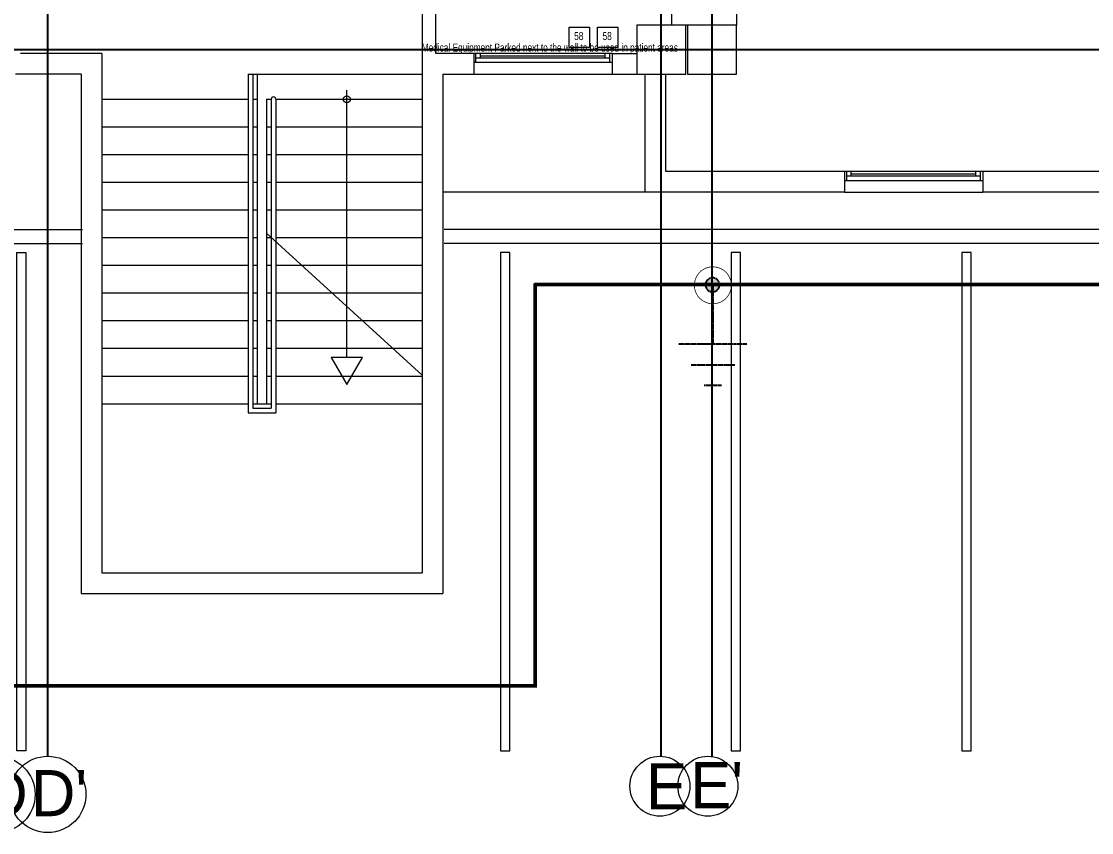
# Model space of a CAD drawing. Header units: metres. Extents: x -18745 to 220762, y -1579758 to -1356048.
# Drawn here: x 108078 to 119677, y -1478125 to -1469331 of the extents above; entities that cross this region are included whole.
import ezdxf

# ---------------------------------------------------------------- set-up
doc = ezdxf.new("R2010")
doc.units = ezdxf.units.M
for name, pattern in [('DASHDOTX2', [50.8, 25.4, -12.7, 0, -12.7]), ('DASHED2', [0.375, 0.25, -0.125]), ('PHANTOMX2', [5, 2.5, -0.5, 0.5, -0.5, 0.5, -0.5])]:
    doc.linetypes.add(name, pattern=pattern)
doc.layers.get('0').update_dxf_attribs({"lineweight": 0})
for name, color, linetype in [('0E-PW-GRD', 6, 'Continuous'), ('A-100 - Copy$0$axes', 8, 'Continuous'), ('PD-VENT', 70, 'Continuous')]:
    doc.layers.add(name, color=color, linetype=linetype)
for name, color, linetype, lineweight in [('A-100 - Copy$0$Aluminum', 8, 'Continuous', 0), ('A-100 - Copy$0$AxisBalloons_2', 8, 'Continuous', 0), ('A-100 - Copy$0$Medical Equipment and Furniture', 8, 'Continuous', 0), ('A-100 - Copy$0$Proj', 8, 'Continuous', 0), ('A-100 - Copy$0$Structure', 8, 'Continuous', 9), ('A-100 - Copy$0$TEXT', 8, 'Continuous', 0), ('A-100 - Copy$0$Walls', 8, 'Continuous', 0), ('E-GRND', 94, 'DASHED2', 40), ('Tiles', 252, 'Continuous', 5)]:
    doc.layers.add(name, color=color, linetype=linetype, lineweight=lineweight)
doc.styles.add('A-100 - Copy$0$Standard', font='GOTHIC.TTF')
doc.styles.add('A-100 - Copy$0$X3G_ENTITY_257CFD', font='swisscl.ttf', dxfattribs={"height": 200})

# ---------------------------------------------------------------- blocks, each defined once
blk = doc.blocks.new('A$C22ed9212')
at = {"layer": 'Tiles', "elevation": 0}
for points in [[(-438491, -462766), (-438491, -461054, 0.668179), (-440796, -460100), (-442677, -461981, 0.198912), (-444141, -465516), (-444141, -495781, 0.414214), (-440491, -499431), (-439994, -499431), (-439994, -493931), (-416831, -493931)], [(-438641, -462766), (-438641, -461054, 0.668179), (-440690, -460206), (-442571, -462087, 0.198912), (-443991, -465516), (-443991, -495781, 0.414214), (-440491, -499281), (-440144, -499281), (-440144, -493781), (-416831, -493781)]]:
    blk.add_lwpolyline(points, format="xyb", dxfattribs=at)
for points in [[(-374086, -493781), (-412911, -493781)], [(-374086, -493931), (-412911, -493931)]]:
    blk.add_lwpolyline(points, dxfattribs=at)
for points in [[(-417444, -499431), (-417544, -499431), (-417544, -494031), (-417444, -494031)], [(-412299, -499431), (-412199, -499431), (-412199, -494031), (-412299, -494031)], [(-409799, -499431), (-409699, -499431), (-409699, -494031), (-409799, -494031)], [(-407299, -499431), (-407199, -499431), (-407199, -494031), (-407299, -494031)]]:
    blk.add_lwpolyline(points, close=True, dxfattribs=at)
blk = doc.blocks.new('GROUND-ROD1')
at = {"layer": 'E-GRND', "linetype": 'ByBlock', "lineweight": -2}
h = blk.add_hatch(color=256, dxfattribs=at)
edge = h.paths.add_edge_path(flags=0)
edge.add_arc((-6, 4), 76.2, 0, 180)
edge.add_arc((-6, 4), 76.2, 180, 360)
for p, q in [((-650, -373), (-650, 373)), ((-876, -237), (-876, 237)), ((-1097, -92), (-1097, 95)), ((-2, 0), (-650, 0))]:
    blk.add_line(p, q, dxfattribs=at)
at = {"layer": 'E-GRND', "const_width": 8}
blk.add_lwpolyline([(111, -159, -2.025962), (111, 159, -0.493593), (111, -159, 0.493593)], format="xyb", dxfattribs=at)
at = {"layer": 'E-GRND', "linetype": 'ByBlock', "lineweight": -2}
for start, end in [(360, 180), (180, 360)]:
    blk.add_arc((-6, 4), 76.2, start, end, dxfattribs=at)
blk = doc.blocks.new('A-100 - Copy')
at = {"layer": 'A-100 - Copy$0$Aluminum'}
for p, q in [((114480.3, -1469677.7, 2.4), (112980.3, -1469677.7, 2.4)), ((113005.3, -1469777.7, 7.1), (113005.3, -1469677.7, 7.1)), ((114455.3, -1469727.7, 7.1), (113005.3, -1469727.7, 7.1)), ((113055.3, -1469727.7, 7.1), (113055.3, -1469677.7, 7.1)), ((113055.3, -1469702.7, 7.1), (114405.3, -1469702.7, 7.1)), ((114405.3, -1469727.7, 7.1), (114405.3, -1469677.7, 7.1)), ((114455.3, -1469777.7, 7.1), (114455.3, -1469677.7, 7.1)), ((114480.3, -1469777.7, 2.4), (112980.3, -1469777.7, 2.4)), ((118498.3, -1470957.7), (116998.3, -1470957.7)), ((117023.3, -1471057.7), (117023.3, -1470957.7)), ((118473.3, -1471007.7), (117023.3, -1471007.7)), ((117073.3, -1471007.7), (117073.3, -1470957.7)), ((117073.3, -1470982.7), (118423.3, -1470982.7)), ((118423.3, -1471007.7), (118423.3, -1470957.7)), ((118473.3, -1471057.7), (118473.3, -1470957.7)), ((118498.3, -1471057.7), (116998.3, -1471057.7))]:
    blk.add_line(p, q, dxfattribs=at)
at = {"layer": 'A-100 - Copy$0$axes'}
for p, q in [((108363.3, -1477297.4, 0), (108363.3, -1366691.8, 0)), ((115013.3, -1477297.4, 0), (115013.3, -1366771.9, 0)), ((115563.3, -1477297.4, 0), (115563.3, -1366771.9, 0)), ((115563.3, -1477297.4, 0), (115563.3, -1366771.9, 0)), ((215795, -1469637.7, 2.4), (83877.8, -1469637.7, 2.4))]:
    blk.add_line(p, q, dxfattribs=at)
at = {"layer": 'A-100 - Copy$0$AxisBalloons_2'}
for centre, radius in [((107813.3, -1477711.3, 0), 413.9), ((108363.3, -1477711.3, 0), 413.9), ((114998.3, -1477622.4, 0), 325), ((115518.2, -1477622.4, 2.4), 325)]:
    blk.add_circle(centre, radius, dxfattribs=at)
at = {"layer": 'A-100 - Copy$0$Medical Equipment and Furniture'}
for points, elevation in [([(115828.3, -1465372.7), (115828.3, -1469372.7), (115128.3, -1469372.7), (115128.3, -1465372.7), (115828.3, -1465372.7)], 1.2), ([(114014.1, -1469392.2), (114236.1, -1469392.2), (114236.1, -1469614.2), (114014.1, -1469614.2), (114014.1, -1469392.2)], 0), ([(114322, -1469392.2), (114544, -1469392.2), (114544, -1469614.2), (114322, -1469614.2), (114322, -1469392.2)], 0)]:
    blk.add_lwpolyline(points, dxfattribs=dict(at, elevation=elevation))
at = {"layer": 'A-100 - Copy$0$Proj'}
for p, q in [((110535.3, -1469902.7, 4.7), (110535.3, -1473575, 4.7)), ((110535.3, -1469902.7, 2.4), (112420.3, -1469902.7, 2.4)), ((110585.3, -1469902.7, 4.7), (110585.3, -1473525, 4.7)), ((110635.3, -1469902.7, 4.7), (110635.3, -1473475, 4.7)), ((112980.3, -1469902.7, 2.4), (114480.3, -1469902.7, 2.4)), ((108950.3, -1470175, 2.4), (110535.3, -1470175, 2.4)), ((110585.3, -1470175, 4.7), (110635.3, -1470175, 4.7)), ((110735.3, -1470175, 4.7), (110735.3, -1471625, 4.7)), ((110735.3, -1470175, 4.7), (110785.3, -1470175, 4.7)), ((110785.3, -1470175, 4.7), (110785.3, -1471670.7, 4.7)), ((110835.3, -1470175, 4.7), (110835.3, -1471716.5, 4.7)), ((110835.3, -1470175, 2.4), (112420.3, -1470175, 2.4)), ((108950.3, -1470475, 2.4), (110535.3, -1470475, 2.4)), ((110585.3, -1470475, 4.7), (110635.3, -1470475, 4.7)), ((110735.3, -1470475, 4.7), (110785.3, -1470475, 4.7)), ((110835.3, -1470475, 2.4), (112420.3, -1470475, 2.4)), ((108950.3, -1470775, 2.4), (110535.3, -1470775, 2.4)), ((110585.3, -1470775, 4.7), (110635.3, -1470775, 4.7)), ((110735.3, -1470775, 4.7), (110785.3, -1470775, 4.7)), ((110835.3, -1470775, 2.4), (112420.3, -1470775, 2.4)), ((108950.3, -1471075, 2.4), (110535.3, -1471075, 2.4)), ((110585.3, -1471075, 4.7), (110635.3, -1471075, 4.7)), ((110735.3, -1471075, 4.7), (110785.3, -1471075, 4.7)), ((110835.3, -1471075, 2.4), (112420.3, -1471075, 2.4)), ((116998.3, -1471182.7), (118498.3, -1471182.7)), ((108950.3, -1471375, 2.4), (110535.3, -1471375, 2.4)), ((110585.3, -1471375, 4.7), (110635.3, -1471375, 4.7)), ((110735.3, -1471375, 4.7), (110785.3, -1471375, 4.7)), ((110835.3, -1471375, 2.4), (112420.3, -1471375, 2.4)), ((108950.3, -1471675, 2.4), (110535.3, -1471675, 2.4)), ((110585.3, -1471675, 4.7), (110635.3, -1471675, 4.7)), ((110735.3, -1471625, 4.7), (110735.3, -1473475, 4.7)), ((110735.3, -1471625, 4.7), (112420.3, -1473166.2, 2.3)), ((110735.3, -1471675, 4.7), (110785.3, -1471675, 4.7)), ((110785.3, -1471675, 4.7), (110785.3, -1473525, 4.7)), ((110835.3, -1471675, 2.4), (112420.3, -1471675, 2.4)), ((110835.3, -1471716.5, 4.7), (110835.3, -1473575, 4.7)), ((108950.3, -1471975, 2.4), (110535.3, -1471975, 2.4)), ((110585.3, -1471975, 4.7), (110635.3, -1471975, 4.7)), ((110735.3, -1471975, 4.7), (110785.3, -1471975, 4.7)), ((110835.3, -1471975, 2.4), (111118, -1471975, 2.4)), ((111118, -1471975, 2.4), (112420.3, -1471975, 2.4)), ((108950.3, -1472275, 2.4), (110535.3, -1472275, 2.4)), ((110585.3, -1472275, 4.7), (110635.3, -1472275, 4.7)), ((110735.3, -1472275, 4.7), (110785.3, -1472275, 4.7)), ((110835.3, -1472275, 2.4), (111446, -1472275, 2.4)), ((111446, -1472275, 2.4), (112420.3, -1472275, 2.4)), ((108950.3, -1472575, 2.4), (110535.3, -1472575, 2.4)), ((110585.3, -1472575, 4.7), (110635.3, -1472575, 4.7)), ((110735.3, -1472575, 4.7), (110785.3, -1472575, 4.7)), ((110835.3, -1472575, 2.4), (111774, -1472575, 2.4)), ((111774, -1472575, 2.4), (112420.3, -1472575, 2.4)), ((108950.3, -1472875, 2.4), (110535.3, -1472875, 2.4)), ((110585.3, -1472875, 4.7), (110635.3, -1472875, 4.7)), ((110735.3, -1472875, 4.7), (110785.3, -1472875, 4.7)), ((110835.3, -1472875, 2.4), (112102, -1472875, 2.4)), ((112102, -1472875, 2.4), (112420.3, -1472875, 2.4)), ((108950.3, -1473175, 2.4), (110535.3, -1473175, 2.4)), ((110585.3, -1473175, 4.7), (110635.3, -1473175, 4.7)), ((110735.3, -1473175, 4.7), (110785.3, -1473175, 4.7)), ((110835.3, -1473175, 2.4), (112420.3, -1473175, 2.4)), ((108950.3, -1473475, 2.4), (110535.3, -1473475, 2.4)), ((110585.3, -1473475, 4.7), (110785.3, -1473475, 4.7)), ((110585.3, -1473525, 4.7), (110785.3, -1473525, 4.7)), ((110835.3, -1473475, 2.4), (112420.3, -1473475, 2.4)), ((110535.3, -1473575, 4.7), (110835.3, -1473575, 4.7))]:
    blk.add_line(p, q, dxfattribs=at)
for points, elevation in [([(111605.3, -1472975), (111605.3, -1470075)], 4.7), ([(114853.1, -1471182.7), (112645.3, -1471182.7)], 2.4)]:
    blk.add_lwpolyline(points, dxfattribs=dict(at, elevation=elevation))
at = {"layer": 'A-100 - Copy$0$Proj', "elevation": 2.4}
blk.add_lwpolyline([(111605.3, -1473266.4), (111773.6, -1472975), (111437.1, -1472975)], close=True, dxfattribs=at)
at = {"layer": 'A-100 - Copy$0$Proj'}
blk.add_arc((110810.3, -1470175, 4.7), 25, 0, 180, dxfattribs=at)
at = {"layer": 'A-100 - Copy$0$Structure', "elevation": 1.2}
for points in [[(114748.3, -1469902.7), (115278.3, -1469902.7), (115278.3, -1469372.7), (114748.3, -1469372.7)], [(115298.3, -1469902.7), (115828.3, -1469902.7), (115828.3, -1469372.7), (115298.3, -1469372.7)]]:
    blk.add_lwpolyline(points, close=True, dxfattribs=at)
at = {"layer": 'A-100 - Copy$0$Walls'}
for p, q in [((112420.3, -1463902.7, 2.4), (112420.3, -1475307.7, 2.4)), ((112570.3, -1469677.7, 2.4), (112570.3, -1464052.7, 2.4)), ((108950.3, -1469677.7, 2.4), (108068.3, -1469677.7, 2.4)), ((108950.3, -1469677.7, 2.4), (108950.3, -1475307.7, 2.4)), ((112980.3, -1469677.7, 2.4), (112570.3, -1469677.7, 2.4)), ((112980.3, -1469677.7, 2.4), (112980.3, -1469902.7, 2.4)), ((114480.3, -1469677.7, 1.2), (114748.3, -1469677.7, 1.2)), ((114480.3, -1469677.7, 2.4), (114480.3, -1469902.7, 2.4)), ((108725.3, -1469902.7, 2.4), (108015.3, -1469902.7, 2.4)), ((108725.3, -1469902.7, 2.4), (108725.3, -1475532.7, 2.4)), ((112645.3, -1469902.7, 2.4), (112980.3, -1469902.7, 2.4)), ((112645.3, -1469902.7, 2.4), (112645.3, -1475532.7, 2.4)), ((114480.3, -1469902.7, 2.4), (114748.3, -1469902.7, 1.2)), ((114838.1, -1471182.7, 2.4), (114838.1, -1469902.7, 2.4)), ((115063.1, -1470957.7, 2.4), (115063.1, -1469902.7, 2.4)), ((116998.3, -1470957.7), (115063.1, -1470957.7, 2.4)), ((116998.3, -1470957.7), (116998.3, -1471182.7)), ((120088.3, -1470957.7), (118498.3, -1470957.7)), ((118498.3, -1470957.7), (118498.3, -1471182.7)), ((116998.3, -1471182.7), (114838.1, -1471182.7, 2.4)), ((115848.3, -1471182.7), (115833.3, -1471182.7)), ((120088.3, -1471182.7), (118498.3, -1471182.7)), ((108950.3, -1475307.7, 2.4), (112420.3, -1475307.7, 2.4)), ((108725.3, -1475532.7, 2.4), (112645.3, -1475532.7, 2.4))]:
    blk.add_line(p, q, dxfattribs=at)
blk.add_circle((111605.3, -1470175, 2.4), 37.5, dxfattribs=at)
at = {"layer": 'A-100 - Copy$0$Medical Equipment and Furniture', "attachment_point": 2, "style": 'A-100 - Copy$0$X3G_ENTITY_257CFD'}
for s, insert, char_height, width in [('58', (114119.3, -1469445.5, 0), 87.47, 82.543), ('58', (114427.1, -1469445.5, 0), 87.47, 82.543), ('Medical Equipment Parked next to the wall to be used in patient areas', (113805.6, -1469570.3, 0), 87.473, 3260.537)]:
    blk.add_mtext(s, dxfattribs=dict(at, insert=insert, char_height=char_height, width=width))
at = {"layer": 'A-100 - Copy$0$TEXT', "char_height": 500, "attachment_point": 1, "style": 'A-100 - Copy$0$Standard'}
for s, insert in [('E', (114848.3, -1477373.4, 0)), ("E'", (115326.6, -1477360.7, 0)), ('D', (107663.3, -1477452.1, 0)), ("D'", (108180.1, -1477447.3, 0))]:
    blk.add_mtext_dynamic_manual_height_columns(s, width=500, gutter_width=1, heights=[0], dxfattribs=dict(at, insert=insert))

msp = doc.modelspace()

# ---------------------------------------------------------------- linework, layer by layer
at = {"layer": '0E-PW-GRD', "linetype": 'DASHDOTX2', "ltscale": 10, "const_width": 40, "elevation": 0}
msp.add_lwpolyline([(174978.3, -1477822.7), (158048.3, -1477822.7), (158048.3, -1476532.7), (150498.3, -1476532.7), (150498.3, -1472187.7, 0.4142136), (150493.3, -1472182.7), (113650.3, -1472182.7, 0.4142136), (113645.3, -1472187.7), (113645.3, -1476532.7), (107725.3, -1476532.7), (107725.3, -1470902.7), (92150.3, -1470902.7), (92150.3, -1456502.7), (84952.6, -1456502.7), (84952.6, -1439572.7), (99350.3, -1439572.7), (99350.3, -1427702.7), (98070.3, -1427702.7), (98070.3, -1394542.7)], format="xyb", dxfattribs=at)

# ---------------------------------------------------------------- block references
at = {"layer": '0E-PW-GRD', "color": 141, "linetype": 'PHANTOMX2', "rotation": 90}
msp.add_blockref('GROUND-ROD1', (115572.6, -1472180.7), dxfattribs=at)
at = {"layer": 'PD-VENT'}
msp.add_blockref('A$C22ed9212', (525571.7, -977806.6, 2.4), dxfattribs=at)

# ---------------------------------------------------------------- next in the draw order: block references
msp.add_blockref('A-100 - Copy', (0, 0))

doc.saveas('drawing.dxf')
